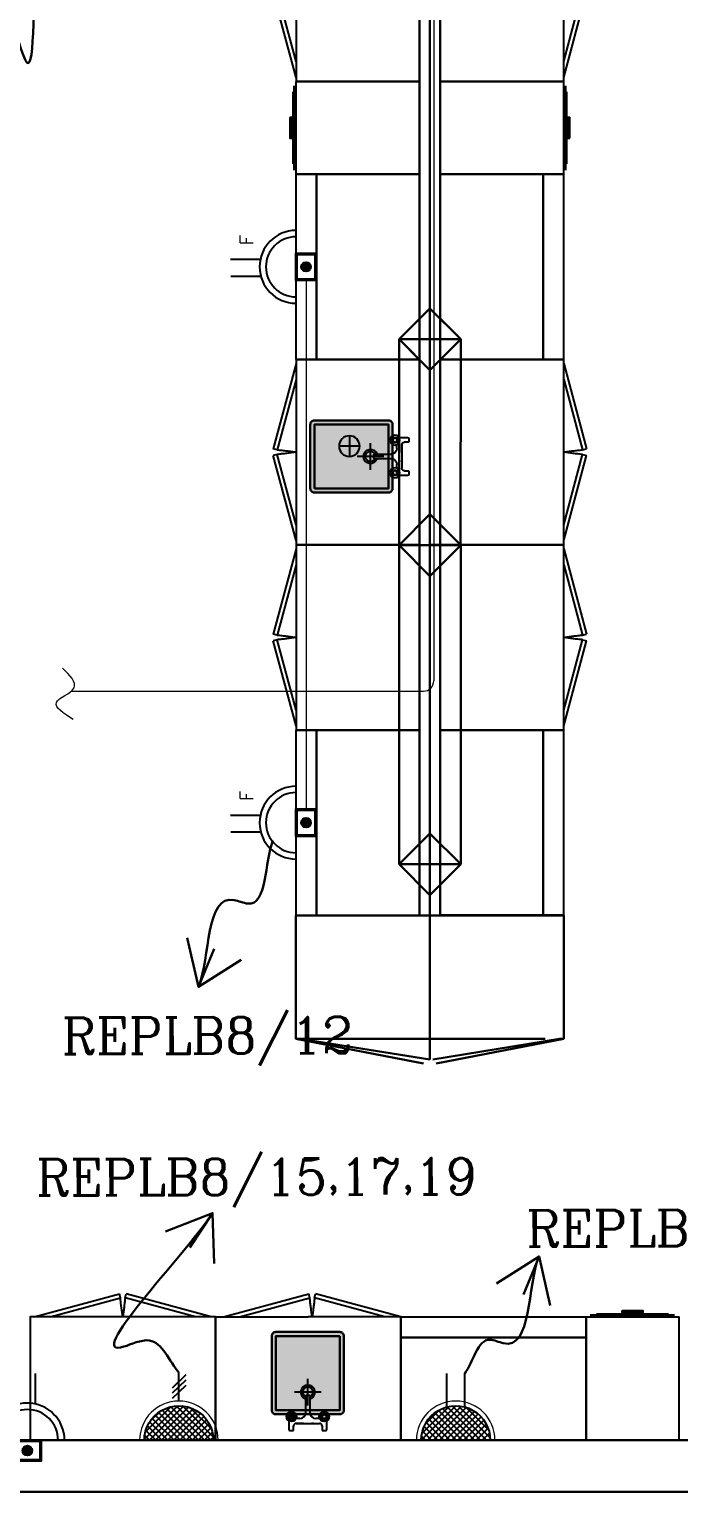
# Model space of a CAD drawing. Extents: x 1315 to 1416, y 473 to 837.
# Drawn here: x 1329.28 to 1332.44, y 672.38 to 679.48 of the extents above; entities that cross this region are included whole.
import ezdxf

# ---------------------------------------------------------------- set-up
doc = ezdxf.new("R2010")
doc.units = 0
doc.header["$MEASUREMENT"] = 0
doc.linetypes.add('ACAD_ISO02W100', pattern=[15, 12, -3])
doc.linetypes.add('DASHED', pattern=[19.05, 12.7, -6.35])
doc.layers.get('0').update_dxf_attribs({"color": 252, "linetype": 'CONTINUOUS', "lineweight": 30})
for name, color, linetype in [('-FUR', 252, 'CONTINUOUS'), ('E-SOCKETS', 6, 'CONTINUOUS'), ('LAYER8', 252, 'CONTINUOUS'), ('POWER', 1, 'CONTINUOUS'), ('SAN', 252, 'CONTINUOUS'), ('WIRING', 4, 'CONTINUOUS')]:
    doc.layers.add(name, color=color, linetype=linetype)
doc.layers.add('Wall', color=252, linetype='CONTINUOUS', lineweight=30)
doc.layers.add('WIRRING', color=3, linetype='CONTINUOUS', lineweight=5)
doc.styles.add('ARIAL', font='arial.ttf')
doc.styles.add('E80', font='romanc.shx')
doc.dimstyles.new('DIM-100-IN', dxfattribs={"dimtxt": 0.22, "dimasz": 0.1, "dimexe": 0.15, "dimexo": 0.15, "dimgap": 0, "dimtad": 0, "dimrnd": 0.05, "dimzin": 1, "dimdsep": 46, "dimtxsty": 'ARIAL', "dimblk": 'DOT', "dimcen": 0.2, "dimclrd": 256, "dimclre": 256, "dimclrt": 23, "dimadec": 0, "dimazin": 0, "dimtfac": 1, "dimtmove": 2, "dimatfit": 2, "dimldrblk": 'OPEN90', "dimfxl": 0.15, "dimfxlon": 1, "dimtolj": 1, "dimtzin": 0, "dimlwe": -1, "dimarcsym": 0})

# ---------------------------------------------------------------- blocks, each defined once
blk = doc.blocks.new('YY5Y5')
at = {"layer": 'SAN', "color": 1}
for p, q in [((433.83, 542.04), (433.83, 538.56)), ((435.73, 542.41), (434.2, 542.41)), ((435.73, 540.55), (435.73, 542.41)), ((447.16, 542.41), (447.16, 540.55)), ((448.69, 542.41), (447.16, 542.41)), ((449.07, 538.56), (449.07, 542.04)), ((434.16, 537.56), (433.7, 538.02)), ((434.16, 536.15), (433.7, 535.69)), ((435.58, 537.56), (436.04, 538.02)), ((435.58, 536.15), (436.04, 535.69)), ((436.72, 537.65), (438.25, 537.65)), ((446.18, 539.55), (436.73, 539.55)), ((440.5, 535.4), (440.5, 528.74)), ((442.4, 528.74), (442.4, 535.4)), ((443.04, 539.55), (446.16, 539.55)), ((444.65, 537.65), (446.18, 537.65)), ((447.32, 537.56), (446.86, 538.02)), ((447.32, 536.15), (446.86, 535.69)), ((448.74, 537.56), (449.2, 538.02)), ((448.74, 536.15), (449.2, 535.69)), ((440.87, 528.36), (442.03, 528.36))]:
    blk.add_line(p, q, dxfattribs=at)
at = {"layer": 'SAN', "color": 1, "linetype": 'Continuous'}
blk.add_line((439.23, 539.55), (439.86, 539.55), dxfattribs=at)
at = {"layer": 'SAN', "color": 2, "linetype": 'DASHED'}
for points in [[(441.45, 532.42), (441.45, 521.63)], [(436.06, 527.03), (446.84, 527.03)]]:
    blk.add_lwpolyline(points, dxfattribs=at)
at = {"layer": 'SAN', "color": 1}
for centre, radius in [((434.87, 536.85), 2), ((434.87, 536.85), 1), ((434.87, 536.85), 0.8), ((448.03, 536.85), 2), ((448.03, 536.85), 1), ((448.03, 536.85), 0.8)]:
    blk.add_circle(centre, radius, dxfattribs=at)
for centre, radius, start, end in [((434.2, 542.04), 0.375, 90, 180), ((436.73, 540.55), 1, 180, 270), ((446.16, 540.55), 1, 270, 0), ((448.69, 542.04), 0.375, 0, 90), ((438.25, 535.4), 2.25, 0, 90), ((444.65, 535.4), 2.25, 90, 180), ((441.45, 527.03), 2.86, 109.43194, 70.56806), ((441.45, 527.03), 2.08, 117.27647, 62.72353), ((440.87, 528.74), 0.375, 180, 270), ((442.03, 528.74), 0.375, 270, 360)]:
    blk.add_arc(centre, radius, start, end, dxfattribs=at)
blk = doc.blocks.new('fd')
at = {"layer": '-FUR'}
h = blk.add_hatch(color=254, dxfattribs=at)
h.paths.add_polyline_path([(1322.6636, 576.6994), (1322.3536, 576.6994), (1322.3536, 577.0594), (1322.6636, 577.0594)], flags=16)
edge = h.paths.add_edge_path()
edge.add_line((1322.6636, 576.6794), (1322.3536, 576.6794))
edge.add_arc((1322.3536, 576.6994), 0.02, 180, 270, ccw=False)
edge.add_line((1322.3336, 576.6994), (1322.3336, 577.0594))
edge.add_arc((1322.3536, 577.0594), 0.02, 90, 180, ccw=False)
edge.add_line((1322.3536, 577.0794), (1322.6636, 577.0794))
edge.add_arc((1322.6636, 577.0594), 0.02, 0, 90, ccw=False)
edge.add_line((1322.6836, 577.0594), (1322.6836, 576.6994))
edge.add_arc((1322.6636, 576.6994), 0.02, -90, 0, ccw=False)
blk.add_hatch(color=253, dxfattribs=at).paths.add_polyline_path([(1322.6636, 577.0594), (1322.6636, 576.6994), (1322.3536, 576.6994), (1322.3536, 577.0594)])
h = blk.add_hatch(color=251, dxfattribs=at)
h.paths.add_polyline_path([(1322.6337, 577.0294), (1322.6636, 577.0594), (1322.6636, 576.6994), (1322.6336, 576.7294)])
h.paths.add_polyline_path([(1322.6336, 576.7294), (1322.6636, 576.6994), (1322.3536, 576.6994), (1322.3836, 576.7294)])
h = blk.add_hatch(color=252, dxfattribs=at)
h.paths.add_polyline_path([(1322.3836, 577.0294), (1322.3536, 577.0594), (1322.6636, 577.0594), (1322.6337, 577.0294)])
h.paths.add_polyline_path([(1322.3836, 576.7294), (1322.3536, 576.6994), (1322.3536, 577.0594), (1322.3836, 577.0294)])
for p, q in [((1322.4784, 577.2056), (1322.0597, 577.2056)), ((1322.4784, 577.2056), (1322.9597, 577.2056)), ((1322.0597, 576.6056), (1322.5097, 576.6056)), ((1322.9597, 576.6056), (1322.5097, 576.6056))]:
    blk.add_line(p, q, dxfattribs=at)
at = {"layer": '-FUR', "linetype": 'ACAD_ISO02W100'}
for p, q in [((1322.0597, 577.2056), (1322.5097, 577.2056)), ((1322.9597, 577.2056), (1322.5097, 577.2056)), ((1322.0997, 576.6056), (1322.5133, 576.4948)), ((1322.177, 576.6056), (1322.5185, 576.5141)), ((1322.8824, 576.6056), (1322.541, 576.5141)), ((1322.9597, 576.6056), (1322.5462, 576.4948)), ((1322.5185, 576.5141), (1322.5133, 576.4948)), ((1322.541, 576.5141), (1322.5462, 576.4948))]:
    blk.add_line(p, q, dxfattribs=at)
for centre, start, end in [((1324.045, 576.3727), 171.26112, 174.70691), ((1321.0144, 576.3727), 5.29309, 8.73888)]:
    blk.add_arc(centre, 1.5331, start, end, dxfattribs=at)
for p, q in [((1322.0597, 577.2056), (1322.0597, 576.6056)), ((1322.9597, 577.2056), (1322.9597, 576.6056))]:
    blk.add_line(p, q)
blk.add_lwpolyline([(1322.6636, 576.6794), (1322.3536, 576.6794, -0.414214), (1322.3336, 576.6994), (1322.3336, 577.0594, -0.414214), (1322.3536, 577.0794), (1322.6636, 577.0794, -0.414214), (1322.6836, 577.0594), (1322.6836, 576.6994, -0.414214)], format="xyb", close=True)
blk.add_lwpolyline([(1322.6636, 576.6794), (1322.3536, 576.6794, -0.414214), (1322.3336, 576.6994), (1322.3336, 577.0594, -0.414214), (1322.3536, 577.0794), (1322.6636, 577.0794, -0.414214), (1322.6836, 577.0594), (1322.6836, 576.6994, -0.414214)], format="xyb", close=True)
blk.add_lwpolyline([(1322.6636, 576.6994), (1322.3536, 576.6994), (1322.3536, 577.0594), (1322.6636, 577.0594)], close=True)
at = {"extrusion": (0, 0, -1), "xscale": 0.0121000000000322, "yscale": 0.0121000000000322, "zscale": -0.0121}
blk.add_blockref('YY5Y5', (-1327.8502, 570.5947), dxfattribs=at)
blk = doc.blocks.new('juy')
blk.add_line((1322.9597, 577.2056), (1322.9597, 576.6056))
blk.add_blockref('fd', (0, 0))
blk = doc.blocks.new('5')
at = {"layer": '-FUR', "linetype": 'ACAD_ISO02W100'}
for p, q in [((41999.7885, -66320.4478), (42000.6885, -66320.4478)), ((41999.8085, -66321.0478), (42000.2221, -66321.1587)), ((41999.8858, -66321.0478), (42000.2273, -66321.1393)), ((42000.5913, -66321.0478), (42000.2498, -66321.1393)), ((42000.6685, -66321.0478), (42000.255, -66321.1587)), ((42000.2273, -66321.1393), (42000.2221, -66321.1587)), ((42000.2498, -66321.1393), (42000.255, -66321.1587))]:
    blk.add_line(p, q, dxfattribs=at)
at = {"layer": '-FUR'}
blk.add_lwpolyline([(41999.7885, -66320.4478), (42000.6885, -66320.4478), (42000.6885, -66321.0478), (41999.7885, -66321.0478)], close=True, dxfattribs=at)
at = {"layer": '-FUR', "linetype": 'ACAD_ISO02W100'}
for centre, start, end in [((42001.7538, -66321.2808), 171.26112, 174.70691), ((41998.7233, -66321.2808), 5.29309, 8.73888)]:
    blk.add_arc(centre, 1.5331, start, end, dxfattribs=at)
blk = doc.blocks.new('ba7es')
at = {"layer": '-FUR', "linetype": 'ACAD_ISO02W100'}
blk.add_line((1323.8895, 576.6578), (1322.9895, 576.6578), dxfattribs=at)
for p, q in [((1323.8895, 577.2578), (1322.9895, 577.2578)), ((1322.9895, 577.2578), (1322.9895, 576.6578)), ((1323.8895, 576.6578), (1323.8895, 577.2578)), ((1322.9895, 576.6578), (1322.9895, 576.7578)), ((1322.9895, 576.7578), (1323.8895, 576.7578))]:
    blk.add_line(p, q)
blk = doc.blocks.new('3')
at = {"layer": '-FUR', "linetype": 'ACAD_ISO02W100'}
blk.add_line((41990.0194, -66320.4802), (41990.4694, -66320.4802), dxfattribs=at)
at = {"layer": '-FUR'}
for p, q in [((41990.0394, -66321.0902), (41990.4494, -66321.0902)), ((41990.0694, -66321.0952), (41990.4194, -66321.0952))]:
    blk.add_line(p, q, dxfattribs=at)
blk.add_lwpolyline([(41990.0194, -66321.0802), (41990.4694, -66321.0802), (41990.4694, -66320.4802), (41990.0194, -66320.4802)], close=True, dxfattribs=at)
at = {"layer": '-FUR', "color": 1}
blk.add_lwpolyline([(41990.1944, -66321.1102), (41990.2944, -66321.1102), (41990.2944, -66321.1002), (41990.1944, -66321.1002)], close=True, dxfattribs=at)
blk = doc.blocks.new('vfd')
at = {"layer": '-FUR'}
h = blk.add_hatch(color=254, dxfattribs=at)
h.paths.add_polyline_path([(1316.635, 565.8296), (1316.635, 566.1396), (1316.275, 566.1396), (1316.275, 565.8296)], flags=16)
edge = h.paths.add_edge_path()
edge.add_line((1316.655, 565.8296), (1316.655, 566.1396))
edge.add_ellipse((1316.635, 566.1396), major_axis=(-0.0141, -0.0141), ratio=1, start_angle=135, end_angle=225)
edge.add_line((1316.635, 566.1596), (1316.275, 566.1596))
edge.add_ellipse((1316.275, 566.1396), major_axis=(-0.0141, -0.0141), ratio=1, start_angle=225, end_angle=315)
edge.add_line((1316.255, 566.1396), (1316.255, 565.8296))
edge.add_ellipse((1316.275, 565.8296), major_axis=(0.0141, -0.0141), ratio=1, start_angle=225, end_angle=315)
edge.add_line((1316.275, 565.8096), (1316.635, 565.8096))
edge.add_ellipse((1316.635, 565.8296), major_axis=(0.0141, -0.0141), ratio=1, start_angle=-45, end_angle=45)
blk.add_hatch(color=253, dxfattribs=at).paths.add_polyline_path([(1316.275, 565.8296), (1316.635, 565.8296), (1316.635, 566.1396), (1316.275, 566.1396)])
h = blk.add_hatch(color=251, dxfattribs=at)
h.paths.add_polyline_path([(1316.305, 565.8596), (1316.275, 565.8296), (1316.635, 565.8296), (1316.605, 565.8596)])
h.paths.add_polyline_path([(1316.605, 565.8596), (1316.635, 565.8296), (1316.635, 566.1396), (1316.605, 566.1096)])
h = blk.add_hatch(color=252, dxfattribs=at)
h.paths.add_polyline_path([(1316.305, 566.1096), (1316.275, 566.1396), (1316.275, 565.8296), (1316.305, 565.8596)])
h.paths.add_polyline_path([(1316.605, 566.1096), (1316.635, 566.1396), (1316.275, 566.1396), (1316.305, 566.1096)])
blk.add_lwpolyline([(1316.655, 565.8296), (1316.655, 566.1396, 0.414214), (1316.635, 566.1596), (1316.275, 566.1596, 0.414214), (1316.255, 566.1396), (1316.255, 565.8296, 0.414214), (1316.275, 565.8096), (1316.635, 565.8096, 0.414214)], format="xyb", close=True)
blk.add_lwpolyline([(1316.655, 565.8296), (1316.655, 566.1396, 0.414214), (1316.635, 566.1596), (1316.275, 566.1596, 0.414214), (1316.255, 566.1396), (1316.255, 565.8296, 0.414214), (1316.275, 565.8096), (1316.635, 565.8096, 0.414214)], format="xyb", close=True)
blk.add_lwpolyline([(1316.635, 565.8296), (1316.635, 566.1396), (1316.275, 566.1396), (1316.275, 565.8296)], close=True)
at = {"layer": 'LAYER8'}
for p, q in [((1316.465, 566.0846), (1316.465, 565.9846)), ((1316.415, 566.0346), (1316.515, 566.0346))]:
    blk.add_line(p, q, dxfattribs=at)
blk.add_circle((1316.465, 566.0346), 0.05, dxfattribs=at)
at = {"xscale": 0.0121, "yscale": 0.0121, "zscale": 0.0121, "rotation": 89.99999999999997}
blk.add_blockref('YY5Y5', (1322.7397, 560.6431), dxfattribs=at)
blk = doc.blocks.new('LAB1')
h = blk.add_hatch(color=256)
h.set_gradient(color1=(255, 191, 127), color2=(255, 181, 107), one_color=1, tint=0.71)
h.paths.add_polyline_path([(991.8811, 470.2735), (991.5711, 470.2735), (991.5711, 469.9135), (991.8811, 469.9135)], flags=0)
edge = h.paths.add_edge_path(flags=17)
edge.add_line((991.8811, 470.2935), (991.5711, 470.2935))
edge.add_arc((991.5711, 470.2735), 0.02, 90, 180)
edge.add_line((991.5511, 470.2735), (991.5511, 469.9135))
edge.add_arc((991.5711, 469.9135), 0.02, 180, 270)
edge.add_line((991.5711, 469.8935), (991.8811, 469.8935))
edge.add_arc((991.8811, 469.9135), 0.02, 270, 360)
edge.add_line((991.9011, 469.9135), (991.9011, 470.2735))
edge.add_arc((991.8811, 470.2735), 0.02, 360, 450)
edge = h.paths.add_edge_path(flags=0)
edge.add_line((991.7145, 469.9805), (991.7145, 469.8999))
edge = h.paths.add_edge_path(flags=0)
edge.add_line((991.7376, 469.8999), (991.7376, 469.9805))
edge = h.paths.add_edge_path(flags=0)
edge.add_line((991.7261, 469.9359), (991.7261, 470.0664))
edge = h.paths.add_edge_path(flags=0)
edge.add_line((991.7913, 470.0012), (991.6608, 470.0012))
edge = h.paths.add_edge_path(flags=0)
edge.add_arc((991.7261, 470.0012), 0.0346, -70.56806, 250.56806, ccw=False)
edge = h.paths.add_edge_path(flags=0)
edge.add_arc((991.7261, 470.0012), 0.0251, -62.72353, 242.72353, ccw=False)
edge = h.paths.add_edge_path(flags=0)
edge.add_arc((991.7191, 469.9805), 0.00454, 90, 180, ccw=False)
edge = h.paths.add_edge_path(flags=0)
edge.add_arc((991.7331, 469.9805), 0.00454, 0, 90, ccw=False)
edge = h.paths.add_edge_path(flags=0)
edge.add_line((991.7331, 469.985), (991.7191, 469.985))
edge = h.paths.add_edge_path(flags=16)
edge.add_arc((991.6464, 469.8823), 0.0121, 0, 360, ccw=False)
edge = h.paths.add_edge_path(flags=16)
edge.add_line((991.7971, 469.8908), (991.7916, 469.8964))
edge = h.paths.add_edge_path(flags=16)
edge.add_line((991.8143, 469.8908), (991.8198, 469.8964))
edge = h.paths.add_edge_path(flags=16)
edge.add_line((991.6379, 469.8908), (991.6323, 469.8964))
edge = h.paths.add_edge_path(flags=16)
edge.add_line((991.655, 469.8908), (991.6606, 469.8964))
h = blk.add_hatch(color=256)
h.set_gradient(color1=(255, 191, 127), color2=(255, 181, 107), one_color=1, tint=0.71)
edge = h.paths.add_edge_path(flags=17)
edge.add_line((991.8811, 470.2935), (991.5711, 470.2935))
edge.add_arc((991.5711, 470.2735), 0.02, 90, 180)
edge.add_line((991.5511, 470.2735), (991.5511, 469.9135))
edge.add_arc((991.5711, 469.9135), 0.02, 180, 270)
edge.add_line((991.5711, 469.8935), (991.8811, 469.8935))
edge.add_arc((991.8811, 469.9135), 0.02, 270, 360)
edge.add_line((991.9011, 469.9135), (991.9011, 470.2735))
edge.add_arc((991.8811, 470.2735), 0.02, 360, 450)
h.paths.add_polyline_path([(991.8811, 470.2735), (991.5711, 470.2735), (991.5711, 469.9135), (991.8811, 469.9135)], flags=0)
edge = h.paths.add_edge_path(flags=0)
edge.add_line((991.7145, 469.9805), (991.7145, 469.8999))
edge = h.paths.add_edge_path(flags=0)
edge.add_line((991.7376, 469.8999), (991.7376, 469.9805))
edge = h.paths.add_edge_path(flags=0)
edge.add_line((991.7261, 469.9359), (991.7261, 470.0664))
edge = h.paths.add_edge_path(flags=0)
edge.add_line((991.7913, 470.0012), (991.6608, 470.0012))
edge = h.paths.add_edge_path(flags=0)
edge.add_arc((991.7261, 470.0012), 0.0346, -70.56806, 250.56806, ccw=False)
edge = h.paths.add_edge_path(flags=0)
edge.add_arc((991.7261, 470.0012), 0.0251, -62.72353, 242.72353, ccw=False)
edge = h.paths.add_edge_path(flags=0)
edge.add_arc((991.7191, 469.9805), 0.00454, 90, 180, ccw=False)
edge = h.paths.add_edge_path(flags=0)
edge.add_arc((991.7331, 469.9805), 0.00454, 0, 90, ccw=False)
edge = h.paths.add_edge_path(flags=0)
edge.add_line((991.7331, 469.985), (991.7191, 469.985))
edge = h.paths.add_edge_path(flags=16)
edge.add_arc((991.6464, 469.8823), 0.0121, 0, 360, ccw=False)
edge = h.paths.add_edge_path(flags=16)
edge.add_line((991.7971, 469.8908), (991.7916, 469.8964))
edge = h.paths.add_edge_path(flags=16)
edge.add_line((991.8143, 469.8908), (991.8198, 469.8964))
edge = h.paths.add_edge_path(flags=16)
edge.add_line((991.6379, 469.8908), (991.6323, 469.8964))
edge = h.paths.add_edge_path(flags=16)
edge.add_line((991.655, 469.8908), (991.6606, 469.8964))
h = blk.add_hatch(color=256)
h.set_gradient(color1=(255, 191, 127), color2=(255, 181, 107), one_color=1, tint=0.71)
edge = h.paths.add_edge_path(flags=16)
edge.add_line((991.8811, 470.2935), (991.5711, 470.2935))
edge.add_arc((991.5711, 470.2735), 0.02, 90, 180)
edge.add_line((991.5511, 470.2735), (991.5511, 469.9135))
edge.add_arc((991.5711, 469.9135), 0.02, 180, 270)
edge.add_line((991.5711, 469.8935), (991.8811, 469.8935))
edge.add_arc((991.8811, 469.9135), 0.02, 270, 360)
edge.add_line((991.9011, 469.9135), (991.9011, 470.2735))
edge.add_arc((991.8811, 470.2735), 0.02, 360, 450)
edge = h.paths.add_edge_path()
edge.add_arc((991.6464, 469.8823), 0.0242, 0, 360, ccw=False)
edge = h.paths.add_edge_path(flags=16)
edge.add_arc((991.6464, 469.8823), 0.0121, 0, 360, ccw=False)
edge = h.paths.add_edge_path(flags=16)
edge.add_arc((991.6464, 469.8823), 0.00968, 0, 360, ccw=False)
edge = h.paths.add_edge_path(flags=16)
edge.add_line((991.6379, 469.8908), (991.6323, 469.8964))
edge = h.paths.add_edge_path(flags=16)
edge.add_line((991.6379, 469.8737), (991.6323, 469.8682))
edge = h.paths.add_edge_path(flags=16)
edge.add_line((991.655, 469.8908), (991.6606, 469.8964))
edge = h.paths.add_edge_path(flags=16)
edge.add_line((991.655, 469.8737), (991.6606, 469.8682))
h = blk.add_hatch(color=256)
h.set_gradient(color1=(255, 191, 127), color2=(255, 181, 107), one_color=1, tint=0.71)
edge = h.paths.add_edge_path(flags=16)
edge.add_line((991.8811, 470.2935), (991.5711, 470.2935))
edge.add_arc((991.5711, 470.2735), 0.02, 90, 180)
edge.add_line((991.5511, 470.2735), (991.5511, 469.9135))
edge.add_arc((991.5711, 469.9135), 0.02, 180, 270)
edge.add_line((991.5711, 469.8935), (991.8811, 469.8935))
edge.add_arc((991.8811, 469.9135), 0.02, 270, 360)
edge.add_line((991.9011, 469.9135), (991.9011, 470.2735))
edge.add_arc((991.8811, 470.2735), 0.02, 360, 450)
edge = h.paths.add_edge_path()
edge.add_arc((991.8057, 469.8823), 0.0242, 0, 360, ccw=False)
edge = h.paths.add_edge_path(flags=16)
edge.add_arc((991.8057, 469.8823), 0.0121, 0, 360, ccw=False)
edge = h.paths.add_edge_path(flags=16)
edge.add_arc((991.8057, 469.8823), 0.00968, 0, 360, ccw=False)
edge = h.paths.add_edge_path(flags=16)
edge.add_line((991.7971, 469.8908), (991.7916, 469.8964))
edge = h.paths.add_edge_path(flags=16)
edge.add_line((991.7971, 469.8737), (991.7916, 469.8682))
edge = h.paths.add_edge_path(flags=16)
edge.add_line((991.8143, 469.8908), (991.8198, 469.8964))
edge = h.paths.add_edge_path(flags=16)
edge.add_line((991.8143, 469.8737), (991.8198, 469.8682))
h = blk.add_hatch(color=256)
h.set_gradient(color1=(255, 191, 127), color2=(255, 181, 107), one_color=1, tint=0.71)
edge = h.paths.add_edge_path(flags=16)
edge.add_line((991.8811, 470.2935), (991.5711, 470.2935))
edge.add_arc((991.5711, 470.2735), 0.02, 90, 180)
edge.add_line((991.5511, 470.2735), (991.5511, 469.9135))
edge.add_arc((991.5711, 469.9135), 0.02, 180, 270)
edge.add_line((991.5711, 469.8935), (991.8811, 469.8935))
edge.add_arc((991.8811, 469.9135), 0.02, 270, 360)
edge.add_line((991.9011, 469.9135), (991.9011, 470.2735))
edge.add_arc((991.8811, 470.2735), 0.02, 360, 450)
edge = h.paths.add_edge_path(flags=0)
edge.add_line((991.7145, 469.9805), (991.7145, 469.8999))
edge = h.paths.add_edge_path()
edge.add_arc((991.6873, 469.8999), 0.0272, 270, 360, ccw=False)
h = blk.add_hatch(color=256)
h.set_gradient(color1=(255, 191, 127), color2=(255, 181, 107), one_color=1, tint=0.71)
edge = h.paths.add_edge_path(flags=16)
edge.add_line((991.8811, 470.2935), (991.5711, 470.2935))
edge.add_arc((991.5711, 470.2735), 0.02, 90, 180)
edge.add_line((991.5511, 470.2735), (991.5511, 469.9135))
edge.add_arc((991.5711, 469.9135), 0.02, 180, 270)
edge.add_line((991.5711, 469.8935), (991.8811, 469.8935))
edge.add_arc((991.8811, 469.9135), 0.02, 270, 360)
edge.add_line((991.9011, 469.9135), (991.9011, 470.2735))
edge.add_arc((991.8811, 470.2735), 0.02, 360, 450)
edge = h.paths.add_edge_path(flags=0)
edge.add_line((991.7376, 469.8999), (991.7376, 469.9805))
edge = h.paths.add_edge_path()
edge.add_arc((991.7648, 469.8999), 0.0272, 180, 270, ccw=False)
h = blk.add_hatch(color=256)
h.set_gradient(color1=(255, 191, 127), color2=(255, 181, 107), one_color=1, tint=0.71)
edge = h.paths.add_edge_path(flags=16)
edge.add_line((991.8811, 470.2935), (991.5711, 470.2935))
edge.add_arc((991.5711, 470.2735), 0.02, 90, 180)
edge.add_line((991.5511, 470.2735), (991.5511, 469.9135))
edge.add_arc((991.5711, 469.9135), 0.02, 180, 270)
edge.add_line((991.5711, 469.8935), (991.8811, 469.8935))
edge.add_arc((991.8811, 469.9135), 0.02, 270, 360)
edge.add_line((991.9011, 469.9135), (991.9011, 470.2735))
edge.add_arc((991.8811, 470.2735), 0.02, 360, 450)
h.paths.add_polyline_path([(991.8811, 470.2735), (991.5711, 470.2735), (991.5711, 469.9135), (991.8811, 469.9135)], flags=0)
edge = h.paths.add_edge_path(flags=17)
edge.add_line((991.8811, 470.2935), (991.5711, 470.2935))
edge.add_arc((991.5711, 470.2735), 0.02, 90, 180)
edge.add_line((991.5511, 470.2735), (991.5511, 469.9135))
edge.add_arc((991.5711, 469.9135), 0.02, 180, 270)
edge.add_line((991.5711, 469.8935), (991.8811, 469.8935))
edge.add_arc((991.8811, 469.9135), 0.02, 270, 360)
edge.add_line((991.9011, 469.9135), (991.9011, 470.2735))
edge.add_arc((991.8811, 470.2735), 0.02, 360, 450)
edge = h.paths.add_edge_path(flags=0)
edge.add_line((991.7145, 469.9805), (991.7145, 469.8999))
edge = h.paths.add_edge_path(flags=0)
edge.add_line((991.7376, 469.8999), (991.7376, 469.9805))
edge = h.paths.add_edge_path(flags=0)
edge.add_line((991.7261, 469.9359), (991.7261, 470.0664))
edge = h.paths.add_edge_path(flags=0)
edge.add_line((991.7913, 470.0012), (991.6608, 470.0012))
edge = h.paths.add_edge_path(flags=0)
edge.add_arc((991.7261, 470.0012), 0.0346, -70.56806, 250.56806, ccw=False)
edge = h.paths.add_edge_path(flags=0)
edge.add_arc((991.7261, 470.0012), 0.0251, -62.72353, 242.72353, ccw=False)
edge = h.paths.add_edge_path(flags=0)
edge.add_arc((991.7191, 469.9805), 0.00454, 90, 180, ccw=False)
edge = h.paths.add_edge_path(flags=0)
edge.add_arc((991.7331, 469.9805), 0.00454, 0, 90, ccw=False)
edge = h.paths.add_edge_path(flags=0)
edge.add_line((991.7331, 469.985), (991.7191, 469.985))
edge = h.paths.add_edge_path(flags=16)
edge.add_arc((991.8057, 469.8823), 0.0121, 0, 360, ccw=False)
edge = h.paths.add_edge_path(flags=16)
edge.add_arc((991.6464, 469.8823), 0.0121, 0, 360, ccw=False)
edge = h.paths.add_edge_path(flags=16)
edge.add_line((991.7971, 469.8908), (991.7916, 469.8964))
edge = h.paths.add_edge_path(flags=16)
edge.add_line((991.8143, 469.8908), (991.8198, 469.8964))
edge = h.paths.add_edge_path(flags=16)
edge.add_line((991.6379, 469.8908), (991.6323, 469.8964))
edge = h.paths.add_edge_path(flags=16)
edge.add_line((991.655, 469.8908), (991.6606, 469.8964))
h = blk.add_hatch(color=256)
h.set_gradient(color1=(255, 191, 127), color2=(255, 181, 107), one_color=1, tint=0.71)
edge = h.paths.add_edge_path()
edge.add_arc((991.6464, 469.8823), 0.0242, 0, 360, ccw=False)
edge = h.paths.add_edge_path(flags=16)
edge.add_arc((991.6464, 469.8823), 0.0121, 0, 360, ccw=False)
edge = h.paths.add_edge_path(flags=16)
edge.add_arc((991.6464, 469.8823), 0.00968, 0, 360, ccw=False)
edge = h.paths.add_edge_path(flags=16)
edge.add_line((991.6379, 469.8908), (991.6323, 469.8964))
edge = h.paths.add_edge_path(flags=16)
edge.add_line((991.6379, 469.8737), (991.6323, 469.8682))
edge = h.paths.add_edge_path(flags=16)
edge.add_line((991.655, 469.8908), (991.6606, 469.8964))
edge = h.paths.add_edge_path(flags=16)
edge.add_line((991.655, 469.8737), (991.6606, 469.8682))
h = blk.add_hatch(color=256)
h.set_gradient(color1=(255, 191, 127), color2=(255, 181, 107), one_color=1, tint=0.71)
edge = h.paths.add_edge_path()
edge.add_arc((991.8057, 469.8823), 0.0242, 0, 360, ccw=False)
edge = h.paths.add_edge_path(flags=16)
edge.add_arc((991.8057, 469.8823), 0.00968, 0, 360, ccw=False)
edge = h.paths.add_edge_path(flags=16)
edge.add_line((991.7971, 469.8908), (991.7916, 469.8964))
edge = h.paths.add_edge_path(flags=16)
edge.add_line((991.7971, 469.8737), (991.7916, 469.8682))
edge = h.paths.add_edge_path(flags=16)
edge.add_line((991.8143, 469.8908), (991.8198, 469.8964))
edge = h.paths.add_edge_path(flags=16)
edge.add_line((991.8143, 469.8737), (991.8198, 469.8682))
h = blk.add_hatch(color=256)
h.set_gradient(color1=(255, 191, 127), color2=(255, 181, 107), one_color=1, tint=0.71)
edge = h.paths.add_edge_path(flags=17)
edge.add_arc((991.8057, 469.8823), 0.0121, 0, 360, ccw=False)
edge = h.paths.add_edge_path(flags=16)
edge.add_arc((991.8057, 469.8823), 0.00968, 0, 360, ccw=False)
edge = h.paths.add_edge_path(flags=16)
edge.add_line((991.7971, 469.8908), (991.7916, 469.8964))
edge = h.paths.add_edge_path(flags=16)
edge.add_line((991.7971, 469.8737), (991.7916, 469.8682))
edge = h.paths.add_edge_path(flags=16)
edge.add_line((991.8143, 469.8908), (991.8198, 469.8964))
edge = h.paths.add_edge_path(flags=16)
edge.add_line((991.8143, 469.8737), (991.8198, 469.8682))
for p, q in [((992.2685, 477.2673), (992.2685, 472.6653)), ((992.3185, 477.2673), (992.3185, 471.6492)), ((992.3685, 472.6658), (992.3685, 477.2673)), ((992.3188, 475.2656), (992.1688, 475.1156)), ((992.3188, 475.2656), (992.1688, 475.1156)), ((992.4688, 475.1156), (992.3188, 475.2656)), ((992.3188, 475.1156), (992.3188, 475.2656)), ((992.4688, 475.1156), (992.3188, 475.2656)), ((992.1688, 475.1156), (992.2685, 475.2153)), ((992.3685, 475.2158), (992.4688, 475.1156)), ((992.1688, 475.1156), (992.4688, 475.1156)), ((992.3188, 474.9656), (992.1688, 475.1156)), ((992.1688, 475.1156), (992.4688, 475.1156)), ((992.3188, 475.1156), (992.1688, 475.1156)), ((992.1688, 475.1156), (992.3188, 475.1156)), ((992.1688, 475.1156), (992.4688, 475.1156)), ((992.3188, 474.9656), (992.1688, 475.1156)), ((992.1688, 474.1156), (992.1688, 475.1156)), ((992.1688, 475.1156), (992.4688, 475.1156)), ((992.2685, 475.0158), (992.1688, 475.1156)), ((992.4688, 475.1156), (992.3188, 474.9656)), ((992.3188, 474.2656), (992.3188, 475.1156)), ((992.3188, 475.1156), (992.4688, 475.1156)), ((992.3188, 475.1156), (992.3188, 474.9656)), ((992.4688, 475.1156), (992.3188, 474.9656)), ((992.3705, 475.0173), (992.4688, 475.1156)), ((992.4688, 475.1156), (992.467, 474.1173)), ((992.3188, 474.2656), (992.1688, 474.1156)), ((992.3188, 474.1156), (992.3188, 474.2656)), ((992.4688, 474.1156), (992.3188, 474.2656)), ((992.4688, 474.1156), (992.1688, 474.1156)), ((992.3188, 473.9656), (992.1688, 474.1156)), ((992.1688, 474.1156), (992.4688, 474.1156)), ((992.1688, 472.5656), (992.1688, 474.1156)), ((992.3685, 474.1173), (992.3185, 474.1173)), ((992.3188, 474.1156), (992.3188, 473.9656)), ((992.3188, 473.9656), (992.4688, 474.1156)), ((992.3188, 474.1156), (992.3188, 472.4156)), ((992.4688, 474.1156), (992.4688, 472.5656)), ((992.3188, 472.7156), (992.3188, 473.5656)), ((992.3188, 472.7156), (992.1688, 472.5656)), ((992.3188, 472.5656), (992.3188, 472.7156)), ((992.4688, 472.5656), (992.3188, 472.7156)), ((992.4688, 472.5656), (992.1688, 472.5656)), ((992.3188, 472.4156), (992.1688, 472.5656)), ((992.1688, 472.5656), (992.4688, 472.5656)), ((992.3188, 472.5656), (992.3188, 472.4156)), ((992.3188, 472.4156), (992.4688, 472.5656)), ((991.6685, 472.3173), (991.6685, 471.7173)), ((991.6685, 472.3173), (992.9685, 472.3173)), ((992.9685, 471.7173), (992.9685, 472.3173)), ((991.6685, 471.7173), (992.3185, 471.7173)), ((991.6685, 471.7173), (992.2885, 471.5973)), ((991.6685, 471.7173), (991.6885, 471.7173)), ((991.6885, 471.7173), (992.3185, 471.6173)), ((991.7585, 471.7173), (992.8785, 471.7173)), ((992.3185, 471.7173), (992.3185, 471.6173)), ((992.9485, 471.7173), (992.3335, 471.6173)), ((992.9685, 471.7173), (992.3485, 471.5973)), ((992.9685, 471.7173), (992.9485, 471.7173))]:
    blk.add_line(p, q)
at = {"xscale": -1}
for name, p, rotation in [('5', (67312.7164, -41523.4212), 270), ('5', (-65328.0793, 42477.0559), 90), ('ba7es', (415.0107, -847.9722), 270), ('ba7es', (1569.6263, 1798.9069), 90), ('5', (67312.7164, -41525.6712), 270), ('5', (-65328.0793, 42474.8059), 90), ('5', (67312.7164, -41526.5712), 270), ('5', (-65328.0793, 42473.9059), 90), ('ba7es', (415.0107, -850.6722), 270), ('ba7es', (1569.6263, 1796.2069), 90), ('5', (-41009.4114, -65850.6805), 180), ('juy', (-330.7826, 1046.9729), 180), ('3', (-40996.9423, -65850.7129), 180)]:
    blk.add_blockref(name, p, dxfattribs=dict(at, rotation=rotation))
for name, p, rotation in [('3', (67312.7487, 42466.3868), 270), ('3', (-65328.1117, -41514.1021), 90), ('ba7es', (2316.0667, 1047.0251), 179.999999999975)]:
    blk.add_blockref(name, p, dxfattribs=dict(rotation=rotation))
blk.add_blockref('vfd', (2308.3929, -91.4382), dxfattribs=at)
blk = doc.blocks.new('DOUBLEX POWER SOCKET')
at = {"layer": 'POWER', "ltscale": 0.05}
h = blk.add_hatch(dxfattribs=at)
h.set_pattern_fill('ANSI37', color=213, scale=0.000177778, angle=-90, style=0)
h.set_pattern_definition([(135, (-134.804893, -140.661473), (0.0117851071, 0.0117851071), []), (45, (-134.804893, -140.661473), (0.0117851071, -0.0117851071), [])])
edge = h.paths.add_edge_path()
edge.add_line((112.7598, -131.9321), (112.4931, -131.9321))
edge.add_ellipse((112.6264, -131.9321), major_axis=(0.1333, 0), ratio=1, start_angle=0.0092, end_angle=180.0092, ccw=False)
at = {"color": 7}
blk.add_arc((112.6264, -131.9321), 0.1515, 0, 180, dxfattribs=at)
at = {"layer": 'POWER', "color": 6}
for p, q in [((112.5918, -131.8033), (112.5918, -131.6747)), ((112.6611, -131.8033), (112.6611, -131.6747)), ((112.8264, -131.9321), (112.4264, -131.9321))]:
    blk.add_line(p, q, dxfattribs=at)
at = {"layer": 'POWER', "color": 6, "extrusion": (0, 0, -1)}
blk.add_ellipse((112.6264, -131.9321), major_axis=(0.1333, 0), ratio=1, start_param=3.141431, end_param=6.283024, dxfattribs=at)
blk = doc.blocks.new('_Dot')
at = {"color": 0, "linetype": 'ByBlock', "lineweight": -2}
blk.add_line((-0.5, 0), (-1, 0), dxfattribs=at)
at = {"color": 0, "linetype": 'ByBlock', "const_width": 0.5}
blk.add_lwpolyline([(-0.25, 0, 1), (0.25, 0, 1)], format="xyb", close=True, dxfattribs=at)
blk = doc.blocks.new('DOUBLEX SOCKET FLOOR MOUNTED')
at = {"layer": 'E-SOCKETS'}
blk.add_hatch(color=2, dxfattribs=at).paths.add_polyline_path([(-93.2312, -55.9052, 1), (-93.278, -55.9052, 1)])
at = {"layer": 'E-SOCKETS', "color": 2}
for p, q in [((-93.3011, -55.6865), (-93.3011, -55.5404)), ((-93.2194, -55.6838), (-93.2194, -55.5377)), ((-93.0778, -55.8562), (-93.4313, -55.8562))]:
    blk.add_line(p, q, dxfattribs=at)
for points in [[(-93.3214, -55.8562), (-93.1877, -55.8562), (-93.1877, -55.9542), (-93.3214, -55.9542)], [(-93.315, -55.8626), (-93.1941, -55.8626), (-93.1941, -55.9478), (-93.315, -55.9478)]]:
    blk.add_lwpolyline(points, close=True, dxfattribs=at)
blk.add_circle((-93.2546, -55.9052), 0.0234, dxfattribs=at)
at = {"layer": 'E-SOCKETS', "color": 7, "linetype": 'DASHED'}
blk.add_arc((-93.2546, -55.8562), 0.1767, 0, 180, dxfattribs=at)
at = {"layer": 'E-SOCKETS', "color": 2}
blk.add_arc((-93.2546, -55.8562), 0.1461, 0, 180, dxfattribs=at)
at = {"layer": 'WIRING', "color": 1, "extrusion": (5.9614e-05, -0.021173, 0.999776), "style": 'E80'}
blk.add_text('F', height=0.063, dxfattribs=at).set_placement((-93.3047, -55.3736, 1.1727))
blk = doc.blocks.new('INDUSTRIAL SOCKET 3PH')
at = {"layer": 'POWER', "ltscale": 0.05}
h = blk.add_hatch(dxfattribs=at)
h.set_pattern_fill('ANSI37', color=213, scale=0.00022374, style=0)
h.set_pattern_definition([(225, (63.929094, -429.509574), (-0.0148320304, 0.0148320304), []), (135, (63.929094, -429.509574), (0.0148320304, 0.0148320304), [])])
edge = h.paths.add_edge_path()
edge.add_line((52.9429, -117.9395), (52.9429, -118.2751))
edge.add_ellipse((52.9429, -118.1073), major_axis=(0, 0.1678), ratio=1, start_angle=0.00923, end_angle=180.00923, ccw=False)
at = {"color": 7}
blk.add_arc((52.9429, -118.1073), 0.1907, 90, 270, dxfattribs=at)
at = {"layer": 'POWER', "color": 6}
for p, q in [((52.9429, -117.8556), (52.9429, -118.359)), ((52.7521, -118.1073), (52.6136, -118.107)), ((52.6876, -118.1383), (52.6233, -118.0719)), ((52.7131, -118.1384), (52.6488, -118.072)), ((52.7386, -118.1384), (52.6743, -118.0721))]:
    blk.add_line(p, q, dxfattribs=at)
at = {"layer": 'POWER', "color": 6, "extrusion": (0, 0, -1)}
blk.add_ellipse((52.9429, -118.1073), major_axis=(0, 0.1678), ratio=1, start_param=3.141431, end_param=6.283024, dxfattribs=at)
blk = doc.blocks.new('DOPLEX SOCKET WP')
at = {"layer": 'E-SOCKETS'}
blk.add_hatch(color=2, dxfattribs=at).paths.add_polyline_path([(48.2533, -124.2906, -1), (48.301, -124.2906, -1)])
at = {"layer": 'E-SOCKETS', "color": 2}
for p, q in [((48.2373, -124.0647), (48.2373, -123.9156)), ((48.3173, -124.0647), (48.3173, -123.9156)), ((48.0968, -124.2406), (48.4575, -124.2406)), ((48.1027, -124.2406), (48.4515, -124.2406))]:
    blk.add_line(p, q, dxfattribs=at)
for points in [[(48.3454, -124.2406), (48.2089, -124.2406), (48.2089, -124.3406), (48.3454, -124.3406)], [(48.3388, -124.2471), (48.2154, -124.2471), (48.2154, -124.3341), (48.3388, -124.3341)]]:
    blk.add_lwpolyline(points, close=True, dxfattribs=at)
blk.add_circle((48.2771, -124.2906), 0.0239, dxfattribs=at)
at = {"layer": 'E-SOCKETS', "color": 7, "linetype": 'DASHED'}
blk.add_arc((48.2771, -124.2406), 0.1804, 0, 180, dxfattribs=at)
at = {"layer": 'E-SOCKETS', "color": 2}
blk.add_arc((48.2771, -124.2406), 0.1491, 0, 180, dxfattribs=at)

msp = doc.modelspace()

# ---------------------------------------------------------------- linework, layer by layer
at = {"layer": 'Wall', "linetype": 'Continuous'}
for p, q in [((1333.4863, 672.6291), (1328.8863, 672.6291)), ((1333.9113, 672.3791), (1328.5863, 672.3791))]:
    msp.add_line(p, q, dxfattribs=at)
at = {"layer": 'WIRRING', "linetype": 'Continuous'}
msp.add_line((1331.2463, 680.3883), (1331.2463, 676.3179), dxfattribs=at)
at = {"layer": 'WIRRING', "color": 3}
msp.add_line((1330.6262, 678.2622), (1330.6262, 675.696), dxfattribs=at)
at = {"layer": 'WIRRING'}
msp.add_line((1329.4859, 676.2679), (1331.1963, 676.2679), dxfattribs=at)
msp.add_arc((1331.1963, 676.3179), 0.05, 270, 0, dxfattribs=at)
at = {"layer": 'WIRRING', "linetype": 'Continuous'}
msp.add_spline([(1329.4953, 676.1308), (1329.4136, 676.2128), (1329.4995, 676.2838), (1329.4442, 676.379)], degree=3, dxfattribs=at)

# ---------------------------------------------------------------- block references
at = {"color": 3}
msp.add_blockref('LAB1', (338.9087, 202.8617), dxfattribs=at)
at = {"layer": 'WIRRING', "linetype": 'Continuous'}
for name, p, rotation in [('DOUBLEX SOCKET FLOOR MOUNTED', (1274.721, 771.5837), 90), ('DOUBLEX SOCKET FLOOR MOUNTED', (1274.721, 768.8837), 90), ('INDUSTRIAL SOCKET 3PH', (1448.1159, 725.5719), 270)]:
    msp.add_blockref(name, p, dxfattribs=dict(at, rotation=rotation))
msp.add_blockref('DOPLEX SOCKET WP', (1280.9958, 796.8697), dxfattribs=at)
at = {"layer": 'WIRRING', "linetype": 'Continuous', "xscale": 1.258540144319567, "yscale": 1.258540144319567, "zscale": 1.258540144319567}
msp.add_blockref('DOUBLEX POWER SOCKET', (1189.608, 838.671), dxfattribs=at)

# ---------------------------------------------------------------- texts
at = {"layer": 'WIRING', "color": 7, "extrusion": (5.9614e-05, -0.021173, 0.999776), "style": 'E80'}
for s, p in [('REPLB8/12', (1331.3342, 670.6091, -14.2023)), ('REPLB8/15,17,19', (1331.2066, 669.9206, -14.2627)), ('REPLB8/8', (1333.5866, 669.6672, -14.1824))]:
    msp.add_text(s, height=0.1764, dxfattribs=at).set_placement(p)

# ---------------------------------------------------------------- leaders
at = {"layer": 'WIRRING', "color": 6, "linetype": 'ByBlock', "path_type": 1}
for points in [[(1329.3149, 679.8638), (1329.2696, 679.3224), (1329.1429, 679.7062), (1329.0867, 679.0451)], [(1330.104, 674.8313), (1330.2775, 675.2535), (1330.3421, 675.2359), (1330.4649, 675.5421)], [(1330.172, 673.7324), (1329.7419, 673.0842), (1329.8646, 673.1139), (1330.0089, 672.9583)], [(1331.7574, 673.5224), (1331.5839, 673.1002), (1331.5194, 673.1178), (1331.3965, 672.9531)]]:
    msp.add_leader(points, dimstyle='DIM-100-IN', override={"dimasz": 0.2, "dimgap": 0.1, "dimtad": 0, "dimfxl": 1.25, "dimfxlon": 1}, dxfattribs=at)

doc.saveas('drawing.dxf')
